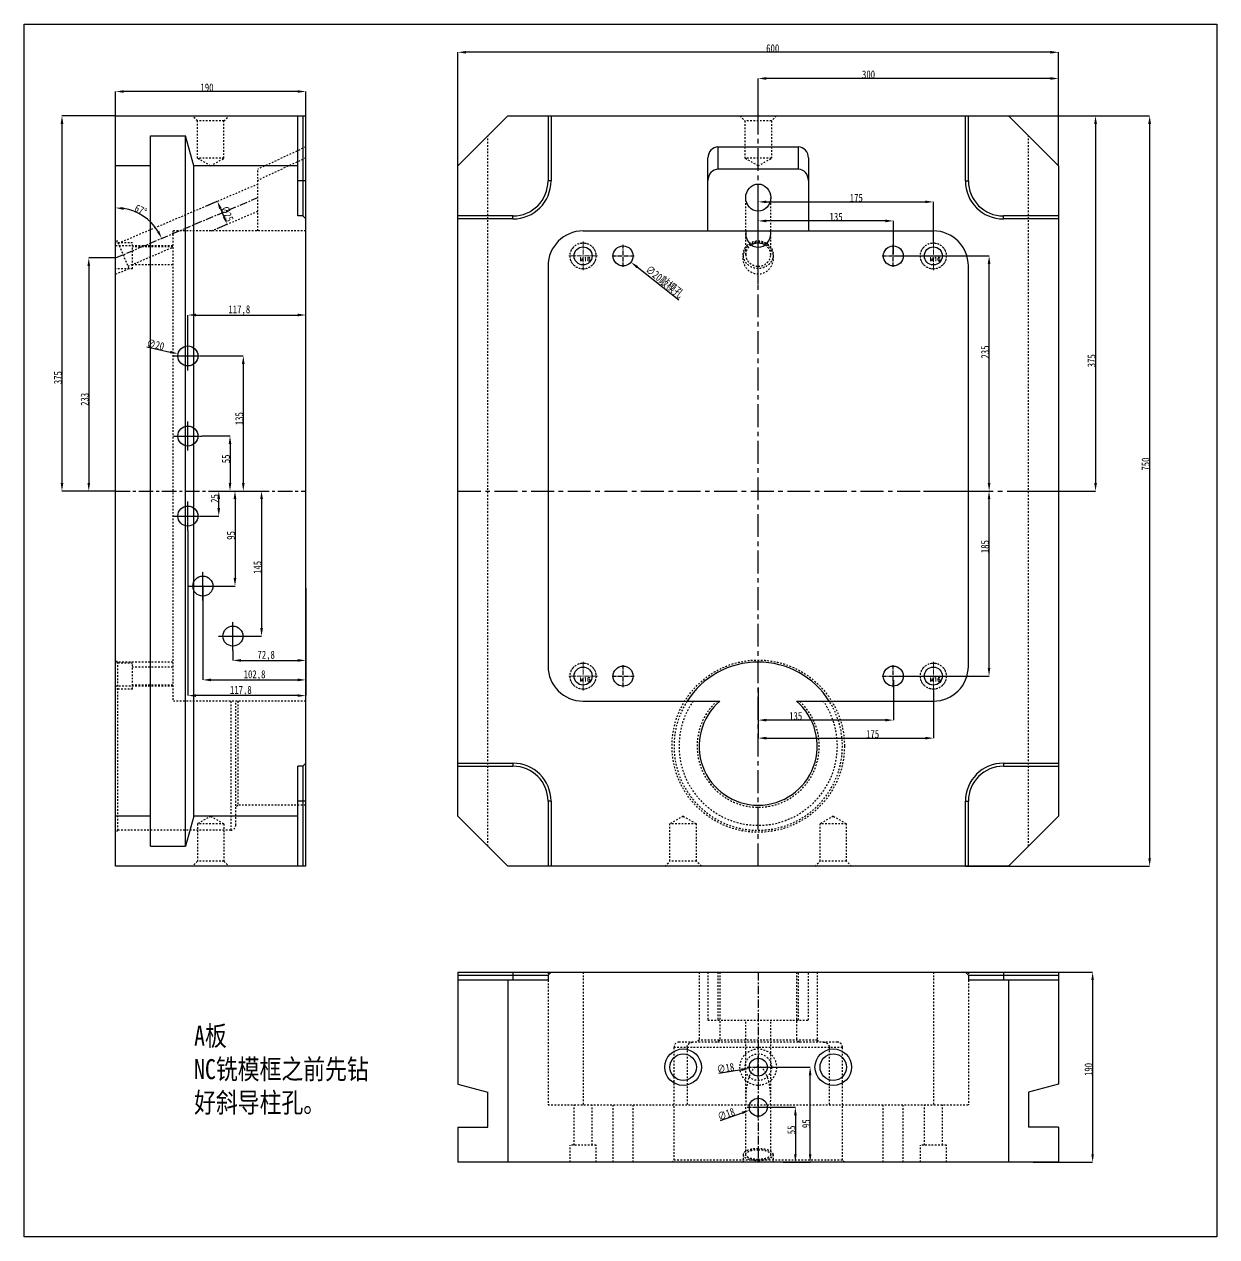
# Model space of a CAD drawing. Header units: millimetres. Extents: x 723 to 11228, y -2384 to 1578.
# Drawn here: x 8099 to 9290, y -1512 to -300 of the extents above; entities that cross this region are included whole.
import ezdxf

# ---------------------------------------------------------------- set-up
doc = ezdxf.new("R2010")
doc.units = ezdxf.units.MM
doc.header["$LTSCALE"] = 16.335
doc.header["$PDMODE"] = 3
doc.header["$PDSIZE"] = 0.3125
doc.linetypes.add('CENTER', pattern=[0.6, 0.375, -0.075, 0.075, -0.075])
doc.linetypes.add('HIDDEN', pattern=[0.2, 0.1, -0.1])
doc.layers.get('0').update_dxf_attribs({"linetype": 'CONTINUOUS'})
doc.layers.get('Defpoints').update_dxf_attribs({"linetype": 'CONTINUOUS'})
doc.layers.add('DEFAULT_2', color=8, linetype='HIDDEN')
doc.layers.add('screw', color=33, linetype='CONTINUOUS', lineweight=13)
doc.styles.get("Standard").update_dxf_attribs({"font": 'txt', "width": 0.8})
doc.styles.add('TXT', font='txt.shx', dxfattribs={"bigfont": 'gbcbig.shx'})
doc.dimstyles.new('ISO-25', dxfattribs={"dimtxt": 8, "dimasz": 8, "dimexe": 0, "dimexo": 0, "dimgap": 0, "dimtad": 1, "dimtxsty": 'Standard', "dimcen": 0, "dimclrd": 4, "dimclre": 4, "dimclrt": 6, "dimadec": 0, "dimazin": 0, "dimtfac": 1, "dimtofl": 0, "dimtmove": 0, "dimatfit": 3, "dimfxl": 0, "dimarcsym": 0})

# ---------------------------------------------------------------- blocks, each defined once
blk = doc.blocks.new('*D266')
at = {"color": 4, "lineweight": -2}
for p, q in [((8832.3, -1382.6), (8869.4, -1382.6)), ((8869.4, -1390.6), (8869.4, -1429.6)), ((8857.1, -1437.6), (8869.4, -1437.6))]:
    blk.add_line(p, q, dxfattribs=at)
at = {"color": 4}
for points in [[(8868.1, -1390.6), (8870.7, -1390.6), (8869.4, -1382.6)], [(8868.1, -1429.6), (8870.7, -1429.6), (8869.4, -1437.6)]]:
    blk.add_solid(points, dxfattribs=at)
at = {"layer": 'Defpoints', "color": 0}
for p in [(8832.3, -1382.6), (8857.1, -1437.6), (8869.4, -1437.6)]:
    blk.add_point(p, dxfattribs=at)
at = {"color": 6, "insert": (8865.4, -1405.3), "char_height": 8, "attachment_point": 5, "rotation": 90}
blk.add_mtext('55', dxfattribs=at)
blk = doc.blocks.new('*D267')
at = {"color": 4, "lineweight": -2}
for p, q in [((8832.3, -1342.6), (8884.2, -1342.6)), ((8884.2, -1429.6), (8884.2, -1350.6)), ((8857.1, -1437.6), (8884.2, -1437.6))]:
    blk.add_line(p, q, dxfattribs=at)
at = {"color": 4}
for points in [[(8882.8, -1350.6), (8885.5, -1350.6), (8884.2, -1342.6)], [(8882.8, -1429.6), (8885.5, -1429.6), (8884.2, -1437.6)]]:
    blk.add_solid(points, dxfattribs=at)
at = {"layer": 'Defpoints', "color": 0}
for p in [(8832.3, -1342.6), (8884.2, -1342.6), (8857.1, -1437.6)]:
    blk.add_point(p, dxfattribs=at)
at = {"color": 6, "insert": (8880.2, -1399.1), "char_height": 8, "attachment_point": 5, "rotation": 90}
blk.add_mtext('95', dxfattribs=at)
blk = doc.blocks.new('*D268')
at = {"color": 4, "lineweight": -2}
for p, q in [((9097.5, -1247.6), (9166.4, -1247.6)), ((9166.4, -1255.6), (9166.4, -1429.6)), ((9107.1, -1437.6), (9166.4, -1437.6))]:
    blk.add_line(p, q, dxfattribs=at)
at = {"color": 4}
for points in [[(9165.1, -1255.6), (9167.7, -1255.6), (9166.4, -1247.6)], [(9165.1, -1429.6), (9167.7, -1429.6), (9166.4, -1437.6)]]:
    blk.add_solid(points, dxfattribs=at)
at = {"layer": 'Defpoints', "color": 0}
for p in [(9097.5, -1247.6), (9107.1, -1437.6), (9166.4, -1437.6)]:
    blk.add_point(p, dxfattribs=at)
at = {"color": 6, "insert": (9162.4, -1344.9), "char_height": 8, "attachment_point": 5, "rotation": 90}
blk.add_mtext('190', dxfattribs=at)
blk = doc.blocks.new('*D269')
at = {"color": 4, "lineweight": -2}
for p, q in [((8832.3, -391.7), (8832.3, -354.4)), ((9124.3, -354.4), (8840.3, -354.4)), ((9132.3, -441.7), (9132.3, -354.4))]:
    blk.add_line(p, q, dxfattribs=at)
at = {"color": 4}
for points in [[(8840.3, -353), (8840.3, -355.7), (8832.3, -354.4)], [(9124.3, -353), (9124.3, -355.7), (9132.3, -354.4)]]:
    blk.add_solid(points, dxfattribs=at)
at = {"layer": 'Defpoints', "color": 0}
for p in [(8832.3, -354.4), (8832.3, -391.7), (9132.3, -441.7)]:
    blk.add_point(p, dxfattribs=at)
at = {"color": 6, "insert": (8942.5, -350.4), "char_height": 8, "attachment_point": 5}
blk.add_mtext('300', dxfattribs=at)
blk = doc.blocks.new('*D270')
at = {"color": 4, "lineweight": -2}
for p, q in [((8532.3, -441.7), (8532.3, -328.2)), ((9124.3, -328.2), (8540.3, -328.2)), ((9132.3, -441.7), (9132.3, -328.2))]:
    blk.add_line(p, q, dxfattribs=at)
at = {"color": 4}
for points in [[(8540.3, -326.8), (8540.3, -329.5), (8532.3, -328.2)], [(9124.3, -326.8), (9124.3, -329.5), (9132.3, -328.2)]]:
    blk.add_solid(points, dxfattribs=at)
at = {"layer": 'Defpoints', "color": 0}
for p in [(8532.3, -328.2), (8532.3, -441.7), (9132.3, -441.7)]:
    blk.add_point(p, dxfattribs=at)
at = {"color": 6, "insert": (8846.8, -324.2), "char_height": 8, "attachment_point": 5}
blk.add_mtext('600', dxfattribs=at)
blk = doc.blocks.new('*D271')
at = {"color": 4, "lineweight": -2}
for p, q in [((9064.4, -391.7), (9169.3, -391.7)), ((9169.3, -399.7), (9169.3, -758.7)), ((9102.3, -766.7), (9169.3, -766.7))]:
    blk.add_line(p, q, dxfattribs=at)
at = {"color": 4}
for points in [[(9168, -399.7), (9170.7, -399.7), (9169.3, -391.7)], [(9168, -758.7), (9170.7, -758.7), (9169.3, -766.7)]]:
    blk.add_solid(points, dxfattribs=at)
at = {"layer": 'Defpoints', "color": 0}
for p in [(9064.4, -391.7), (9102.3, -766.7), (9169.3, -766.7)]:
    blk.add_point(p, dxfattribs=at)
at = {"color": 6, "insert": (9165.3, -636.5), "char_height": 8, "attachment_point": 5, "rotation": 90}
blk.add_mtext('375', dxfattribs=at)
blk = doc.blocks.new('*D272')
at = {"color": 4, "lineweight": -2}
for p, q in [((9064.4, -391.7), (9223.4, -391.7)), ((9223.4, -399.7), (9223.4, -1133.7)), ((9039.3, -1141.7), (9223.4, -1141.7))]:
    blk.add_line(p, q, dxfattribs=at)
at = {"color": 4}
for points in [[(9222, -399.7), (9224.7, -399.7), (9223.4, -391.7)], [(9222, -1133.7), (9224.7, -1133.7), (9223.4, -1141.7)]]:
    blk.add_solid(points, dxfattribs=at)
at = {"layer": 'Defpoints', "color": 0}
for p in [(9064.4, -391.7), (9039.3, -1141.7), (9223.4, -1141.7)]:
    blk.add_point(p, dxfattribs=at)
at = {"color": 6, "insert": (9219.4, -739.8), "char_height": 8, "attachment_point": 5, "rotation": 90}
blk.add_mtext('750', dxfattribs=at)
blk = doc.blocks.new('*D273')
at = {"color": 4, "lineweight": -2}
for p, q in [((8190.2, -391.7), (8190.2, -367.4)), ((8372.2, -367.4), (8198.2, -367.4)), ((8380.2, -391.7), (8380.2, -367.4))]:
    blk.add_line(p, q, dxfattribs=at)
at = {"color": 4}
for points in [[(8198.2, -366.1), (8198.2, -368.7), (8190.2, -367.4)], [(8372.2, -366.1), (8372.2, -368.7), (8380.2, -367.4)]]:
    blk.add_solid(points, dxfattribs=at)
at = {"layer": 'Defpoints', "color": 0}
for p in [(8190.2, -367.4), (8190.2, -391.7), (8380.2, -391.7)]:
    blk.add_point(p, dxfattribs=at)
at = {"color": 6, "insert": (8281.5, -363.4), "char_height": 8, "attachment_point": 5}
blk.add_mtext('190', dxfattribs=at)
blk = doc.blocks.new('*D274')
at = {"color": 4, "lineweight": -2}
for p, q in [((8190.2, -533.7), (8163.4, -533.7)), ((8163.4, -541.7), (8163.4, -758.7)), ((8190.2, -766.7), (8163.4, -766.7))]:
    blk.add_line(p, q, dxfattribs=at)
at = {"color": 4}
for points in [[(8162.1, -541.7), (8164.7, -541.7), (8163.4, -533.7)], [(8162.1, -758.7), (8164.7, -758.7), (8163.4, -766.7)]]:
    blk.add_solid(points, dxfattribs=at)
at = {"layer": 'Defpoints', "color": 0}
for p in [(8190.2, -533.7), (8163.4, -766.7), (8190.2, -766.7)]:
    blk.add_point(p, dxfattribs=at)
at = {"color": 6, "insert": (8159.4, -675.1), "char_height": 8, "attachment_point": 5, "rotation": 90}
blk.add_mtext('233', dxfattribs=at)
blk = doc.blocks.new('*D275')
at = {"color": 4, "lineweight": -2}
for p, q in [((8190.2, -391.7), (8136.6, -391.7)), ((8136.6, -399.7), (8136.6, -758.7)), ((8190.2, -766.7), (8136.6, -766.7))]:
    blk.add_line(p, q, dxfattribs=at)
at = {"color": 4}
for points in [[(8135.3, -399.7), (8138, -399.7), (8136.6, -391.7)], [(8135.3, -758.7), (8138, -758.7), (8136.6, -766.7)]]:
    blk.add_solid(points, dxfattribs=at)
at = {"layer": 'Defpoints', "color": 0}
for p in [(8190.2, -391.7), (8136.6, -766.7), (8190.2, -766.7)]:
    blk.add_point(p, dxfattribs=at)
at = {"color": 6, "insert": (8132.6, -653.4), "char_height": 8, "attachment_point": 5, "rotation": 90}
blk.add_mtext('375', dxfattribs=at)
blk = doc.blocks.new('*D276')
at = {"color": 4, "lineweight": -2}
blk.add_arc((8190.2, -533.7), 50, 32.1706, 80.8294, dxfattribs=at)
at = {"color": 4}
for points in [[(8198.1, -485.7), (8198.3, -483), (8190.2, -483.7)], [(8233.7, -506.5), (8231.4, -507.7), (8236.3, -514.2)]]:
    blk.add_solid(points, dxfattribs=at)
at = {"layer": 'Defpoints', "color": 0}
for p in [(8190.2, -391.7), (8332.2, -473.5), (8225.4, -498.2), (8190.2, -533.7), (8190.2, -1141.7)]:
    blk.add_point(p, dxfattribs=at)
at = {"color": 6, "insert": (8215.3, -485.9), "char_height": 8, "attachment_point": 5, "rotation": 332.3715}
blk.add_mtext('67°', dxfattribs=at)
blk = doc.blocks.new('*D277')
at = {"color": 4, "lineweight": -2}
for p, q in [((8282, -481.2), (8291.8, -477)), ((8295, -484.4), (8298.5, -492.7)), ((8291.8, -504.2), (8301.6, -500))]:
    blk.add_line(p, q, dxfattribs=at)
at = {"color": 4}
for points in [[(8296.2, -483.9), (8293.7, -484.9), (8291.8, -477)], [(8299.7, -492.1), (8297.3, -493.2), (8301.6, -500)]]:
    blk.add_solid(points, dxfattribs=at)
at = {"layer": 'Defpoints', "color": 0}
for p in [(8282, -481.2), (8291.8, -504.2), (8301.6, -500)]:
    blk.add_point(p, dxfattribs=at)
at = {"color": 6, "insert": (8301.7, -490), "char_height": 8, "attachment_point": 5, "rotation": 293}
blk.add_mtext('%%c25', dxfattribs=at)
blk = doc.blocks.new('screw_m16_i')
at = {"layer": 'screw', "color": 1, "linetype": 'CENTER', "ltscale": 0.808571}
for p, q in [((0, -14.3), (0, 14.3)), ((-14.3, 0), (14.3, 0))]:
    blk.add_line(p, q, dxfattribs=at)
at = {"layer": 'screw', "color": 8, "linetype": 'HIDDEN', "ltscale": 0.808571}
blk.add_circle((0, 0), 13, dxfattribs=at)
at = {"layer": 'screw', "color": 33}
blk.add_circle((0, 0), 9, dxfattribs=at)
at = {"layer": 'screw', "color": 6, "style": 'TXT'}
blk.add_text('M16', height=3.9, dxfattribs=at).set_placement((-3.38, -5.2))
blk = doc.blocks.new('*D278')
at = {"color": 4, "lineweight": -2}
blk.add_line((8753, -575.8), (8711.4, -542.9), dxfattribs=at)
at = {"color": 4}
blk.add_solid([(8712.2, -541.9), (8710.6, -544), (8705.1, -537.9)], dxfattribs=at)
at = {"layer": 'Defpoints', "color": 0}
for p in [(8689.4, -525.5), (8705.1, -537.9)]:
    blk.add_point(p, dxfattribs=at)
at = {"color": 6, "insert": (8738.6, -557.7), "char_height": 8, "attachment_point": 5, "rotation": 321.6806}
blk.add_mtext('∅20{\\fSimSun|b0|i0|c134|p2;敲模孔}', dxfattribs=at)
blk = doc.blocks.new('*D280')
at = {"color": 4, "lineweight": -2}
for p, q in [((8997.5, -766.7), (9062.9, -766.7)), ((9062.9, -943.7), (9062.9, -774.7)), ((8967.3, -951.7), (9062.9, -951.7))]:
    blk.add_line(p, q, dxfattribs=at)
at = {"color": 4}
for points in [[(9061.6, -774.7), (9064.2, -774.7), (9062.9, -766.7)], [(9061.6, -943.7), (9064.2, -943.7), (9062.9, -951.7)]]:
    blk.add_solid(points, dxfattribs=at)
at = {"layer": 'Defpoints', "color": 0}
for p in [(8997.5, -766.7), (9062.9, -766.7), (8967.3, -951.7)]:
    blk.add_point(p, dxfattribs=at)
at = {"color": 6, "insert": (9058.9, -822.3), "char_height": 8, "attachment_point": 5, "rotation": 90}
blk.add_mtext('185', dxfattribs=at)
blk = doc.blocks.new('*D281')
at = {"color": 4, "lineweight": -2}
for p, q in [((8967.3, -531.7), (9063, -531.7)), ((9063, -758.7), (9063, -539.7)), ((8997.5, -766.7), (9063, -766.7))]:
    blk.add_line(p, q, dxfattribs=at)
at = {"color": 4}
for points in [[(9061.6, -539.7), (9064.3, -539.7), (9063, -531.7)], [(9061.6, -758.7), (9064.3, -758.7), (9063, -766.7)]]:
    blk.add_solid(points, dxfattribs=at)
at = {"layer": 'Defpoints', "color": 0}
for p in [(8967.3, -531.7), (9063, -531.7), (8997.5, -766.7)]:
    blk.add_point(p, dxfattribs=at)
at = {"color": 6, "insert": (9059, -627.8), "char_height": 8, "attachment_point": 5, "rotation": 90}
blk.add_mtext('235', dxfattribs=at)
blk = doc.blocks.new('*D282')
at = {"color": 4, "lineweight": -2}
for p, q in [((8832.3, -560.4), (8832.3, -496.7)), ((8959.3, -496.7), (8840.3, -496.7)), ((8967.3, -529.6), (8967.3, -496.7))]:
    blk.add_line(p, q, dxfattribs=at)
at = {"color": 4}
for points in [[(8840.3, -495.4), (8840.3, -498.1), (8832.3, -496.7)], [(8959.3, -495.4), (8959.3, -498.1), (8967.3, -496.7)]]:
    blk.add_solid(points, dxfattribs=at)
at = {"layer": 'Defpoints', "color": 0}
for p in [(8832.3, -496.7), (8967.3, -529.6), (8832.3, -560.4)]:
    blk.add_point(p, dxfattribs=at)
at = {"color": 6, "insert": (8910.1, -492.7), "char_height": 8, "attachment_point": 5}
blk.add_mtext('135', dxfattribs=at)
blk = doc.blocks.new('*D283')
at = {"color": 4, "lineweight": -2}
for p, q in [((8832.3, -511.5), (8832.3, -477.7)), ((8840.3, -477.7), (8999.3, -477.7)), ((9007.3, -517.4), (9007.3, -477.7))]:
    blk.add_line(p, q, dxfattribs=at)
at = {"color": 4}
for points in [[(8840.3, -476.4), (8840.3, -479), (8832.3, -477.7)], [(8999.3, -476.4), (8999.3, -479), (9007.3, -477.7)]]:
    blk.add_solid(points, dxfattribs=at)
at = {"layer": 'Defpoints', "color": 0}
for p in [(9007.3, -477.7), (8832.3, -511.5), (9007.3, -517.4)]:
    blk.add_point(p, dxfattribs=at)
at = {"color": 6, "insert": (8930.3, -473.7), "char_height": 8, "attachment_point": 5}
blk.add_mtext('175', dxfattribs=at)
blk = doc.blocks.new('*D284')
at = {"color": 4, "lineweight": -2}
for p, q in [((8967.3, -955.9), (8967.3, -995.7)), ((8832.3, -963), (8832.3, -995.7)), ((8959.3, -995.7), (8840.3, -995.7))]:
    blk.add_line(p, q, dxfattribs=at)
at = {"color": 4}
for points in [[(8840.3, -994.4), (8840.3, -997), (8832.3, -995.7)], [(8959.3, -994.4), (8959.3, -997), (8967.3, -995.7)]]:
    blk.add_solid(points, dxfattribs=at)
at = {"layer": 'Defpoints', "color": 0}
for p in [(8967.3, -955.9), (8832.3, -963), (8832.3, -995.7)]:
    blk.add_point(p, dxfattribs=at)
at = {"color": 6, "insert": (8869.7, -991.7), "char_height": 8, "attachment_point": 5}
blk.add_mtext('135', dxfattribs=at)
blk = doc.blocks.new('*D285')
at = {"color": 4, "lineweight": -2}
for p, q in [((8832.3, -963), (8832.3, -1013.7)), ((9007.3, -966), (9007.3, -1013.7)), ((8840.3, -1013.7), (8999.3, -1013.7))]:
    blk.add_line(p, q, dxfattribs=at)
at = {"color": 4}
for points in [[(8840.3, -1012.4), (8840.3, -1015.1), (8832.3, -1013.7)], [(8999.3, -1012.4), (8999.3, -1015.1), (9007.3, -1013.7)]]:
    blk.add_solid(points, dxfattribs=at)
at = {"layer": 'Defpoints', "color": 0}
for p in [(8832.3, -963), (9007.3, -966), (9007.3, -1013.7)]:
    blk.add_point(p, dxfattribs=at)
at = {"color": 6, "insert": (8946.6, -1009.7), "char_height": 8, "attachment_point": 5}
blk.add_mtext('175', dxfattribs=at)
blk = doc.blocks.new('*D293')
at = {"color": 4, "lineweight": -2}
blk.add_line((8792.8, -1348.6), (8815.5, -1345.1), dxfattribs=at)
at = {"color": 4}
blk.add_solid([(8815.3, -1343.8), (8815.6, -1346.5), (8823.4, -1343.9)], dxfattribs=at)
at = {"layer": 'Defpoints', "color": 0}
for p in [(8823.4, -1343.9), (8841.2, -1341.3)]:
    blk.add_point(p, dxfattribs=at)
at = {"color": 6, "insert": (8799.6, -1343.5), "char_height": 8, "attachment_point": 5, "rotation": 8.6027}
blk.add_mtext('∅18', dxfattribs=at)
blk = doc.blocks.new('*D294')
at = {"color": 4, "lineweight": -2}
blk.add_line((8794.6, -1395.9), (8816.2, -1388.3), dxfattribs=at)
at = {"color": 4}
blk.add_solid([(8815.8, -1387), (8816.7, -1389.5), (8823.8, -1385.6)], dxfattribs=at)
at = {"layer": 'Defpoints', "color": 0}
for p in [(8840.7, -1379.6), (8823.8, -1385.6)]:
    blk.add_point(p, dxfattribs=at)
at = {"color": 6, "insert": (8800.3, -1389.6), "char_height": 8, "attachment_point": 5, "rotation": 19.4247}
blk.add_mtext('∅18', dxfattribs=at)
blk = doc.blocks.new('*D295')
at = {"color": 4, "lineweight": -2}
for p, q in [((8262.4, -617.3), (8262.4, -590.8)), ((8270.4, -590.8), (8372.2, -590.8)), ((8380.2, -617.3), (8380.2, -590.8))]:
    blk.add_line(p, q, dxfattribs=at)
at = {"color": 4}
for points in [[(8270.4, -589.4), (8270.4, -592.1), (8262.4, -590.8)], [(8372.2, -589.4), (8372.2, -592.1), (8380.2, -590.8)]]:
    blk.add_solid(points, dxfattribs=at)
at = {"layer": 'Defpoints', "color": 0}
for p in [(8380.2, -590.8), (8262.4, -617.3), (8380.2, -617.3)]:
    blk.add_point(p, dxfattribs=at)
at = {"color": 6, "insert": (8313.8, -586.1), "char_height": 8, "attachment_point": 5}
blk.add_mtext('117,8', dxfattribs=at)
blk = doc.blocks.new('*D296')
at = {"color": 4, "lineweight": -2}
for p, q in [((8276.8, -631.7), (8317.8, -631.7)), ((8317.8, -639.7), (8317.8, -758.7)), ((8292, -766.7), (8317.8, -766.7))]:
    blk.add_line(p, q, dxfattribs=at)
at = {"color": 4}
for points in [[(8316.4, -639.7), (8319.1, -639.7), (8317.8, -631.7)], [(8316.4, -758.7), (8319.1, -758.7), (8317.8, -766.7)]]:
    blk.add_solid(points, dxfattribs=at)
at = {"layer": 'Defpoints', "color": 0}
for p in [(8276.8, -631.7), (8292, -766.7), (8317.8, -766.7)]:
    blk.add_point(p, dxfattribs=at)
at = {"color": 6, "insert": (8313.8, -694.4), "char_height": 8, "attachment_point": 5, "rotation": 90}
blk.add_mtext('135', dxfattribs=at)
blk = doc.blocks.new('*D297')
at = {"color": 4, "lineweight": -2}
for p, q in [((8276.8, -711.7), (8304.5, -711.7)), ((8304.5, -719.7), (8304.5, -758.7)), ((8292, -766.7), (8304.5, -766.7))]:
    blk.add_line(p, q, dxfattribs=at)
at = {"color": 4}
for points in [[(8303.2, -719.7), (8305.8, -719.7), (8304.5, -711.7)], [(8303.2, -758.7), (8305.8, -758.7), (8304.5, -766.7)]]:
    blk.add_solid(points, dxfattribs=at)
at = {"layer": 'Defpoints', "color": 0}
for p in [(8276.8, -711.7), (8292, -766.7), (8304.5, -766.7)]:
    blk.add_point(p, dxfattribs=at)
at = {"color": 6, "insert": (8300.5, -734.6), "char_height": 8, "attachment_point": 5, "rotation": 90}
blk.add_mtext('55', dxfattribs=at)
blk = doc.blocks.new('*D298')
at = {"color": 4, "lineweight": -2}
for p, q in [((8285.2, -766.7), (8293.3, -766.7)), ((8293.3, -783.7), (8293.3, -774.7)), ((8276.8, -791.7), (8293.3, -791.7))]:
    blk.add_line(p, q, dxfattribs=at)
at = {"color": 4}
for points in [[(8291.9, -774.7), (8294.6, -774.7), (8293.3, -766.7)], [(8291.9, -783.7), (8294.6, -783.7), (8293.3, -791.7)]]:
    blk.add_solid(points, dxfattribs=at)
at = {"layer": 'Defpoints', "color": 0}
for p in [(8285.2, -766.7), (8293.3, -766.7), (8276.8, -791.7)]:
    blk.add_point(p, dxfattribs=at)
at = {"color": 6, "insert": (8289.3, -774.2), "char_height": 8, "attachment_point": 5, "rotation": 90}
blk.add_mtext('25', dxfattribs=at)
blk = doc.blocks.new('*D299')
at = {"color": 4, "lineweight": -2}
for p, q in [((8289.2, -766.7), (8309.5, -766.7)), ((8309.5, -774.7), (8309.5, -853.7)), ((8291.8, -861.7), (8309.5, -861.7))]:
    blk.add_line(p, q, dxfattribs=at)
at = {"color": 4}
for points in [[(8308.1, -774.7), (8310.8, -774.7), (8309.5, -766.7)], [(8308.1, -853.7), (8310.8, -853.7), (8309.5, -861.7)]]:
    blk.add_solid(points, dxfattribs=at)
at = {"layer": 'Defpoints', "color": 0}
for p in [(8289.2, -766.7), (8291.8, -861.7), (8309.5, -861.7)]:
    blk.add_point(p, dxfattribs=at)
at = {"color": 6, "insert": (8305.5, -811.1), "char_height": 8, "attachment_point": 5, "rotation": 90}
blk.add_mtext('95', dxfattribs=at)
blk = doc.blocks.new('*D300')
at = {"color": 4, "lineweight": -2}
for p, q in [((8298.3, -766.7), (8336, -766.7)), ((8336, -774.7), (8336, -903.7)), ((8321.8, -911.7), (8336, -911.7))]:
    blk.add_line(p, q, dxfattribs=at)
at = {"color": 4}
for points in [[(8334.7, -774.7), (8337.4, -774.7), (8336, -766.7)], [(8334.7, -903.7), (8337.4, -903.7), (8336, -911.7)]]:
    blk.add_solid(points, dxfattribs=at)
at = {"layer": 'Defpoints', "color": 0}
for p in [(8298.3, -766.7), (8321.8, -911.7), (8336, -911.7)]:
    blk.add_point(p, dxfattribs=at)
at = {"color": 6, "insert": (8332, -843.1), "char_height": 8, "attachment_point": 5, "rotation": 90}
blk.add_mtext('145', dxfattribs=at)
blk = doc.blocks.new('*D301')
at = {"color": 4, "lineweight": -2}
for p, q in [((8277.4, -861.7), (8277.4, -955.5)), ((8380.2, -884.6), (8380.2, -955.5)), ((8285.4, -955.5), (8372.2, -955.5))]:
    blk.add_line(p, q, dxfattribs=at)
at = {"color": 4}
for points in [[(8285.4, -954.2), (8285.4, -956.9), (8277.4, -955.5)], [(8372.2, -954.2), (8372.2, -956.9), (8380.2, -955.5)]]:
    blk.add_solid(points, dxfattribs=at)
at = {"layer": 'Defpoints', "color": 0}
for p in [(8277.4, -861.7), (8380.2, -884.6), (8380.2, -955.5)]:
    blk.add_point(p, dxfattribs=at)
at = {"color": 6, "insert": (8329, -950.9), "char_height": 8, "attachment_point": 5}
blk.add_mtext('102,8', dxfattribs=at)
blk = doc.blocks.new('*D302')
at = {"color": 4, "lineweight": -2}
for p, q in [((8307.4, -926.1), (8307.4, -936)), ((8380.2, -926.1), (8380.2, -936)), ((8315.4, -936), (8372.2, -936))]:
    blk.add_line(p, q, dxfattribs=at)
at = {"color": 4}
for points in [[(8315.4, -934.7), (8315.4, -937.4), (8307.4, -936)], [(8372.2, -934.7), (8372.2, -937.4), (8380.2, -936)]]:
    blk.add_solid(points, dxfattribs=at)
at = {"layer": 'Defpoints', "color": 0}
for p in [(8307.4, -926.1), (8380.2, -926.1), (8380.2, -936)]:
    blk.add_point(p, dxfattribs=at)
at = {"color": 6, "insert": (8340.6, -931.4), "char_height": 8, "attachment_point": 5}
blk.add_mtext('72,8', dxfattribs=at)
blk = doc.blocks.new('*D303')
at = {"color": 4, "lineweight": -2}
for p, q in [((8262.4, -806.1), (8262.4, -971.2)), ((8380.2, -863.9), (8380.2, -971.2)), ((8372.2, -971.2), (8270.4, -971.2))]:
    blk.add_line(p, q, dxfattribs=at)
at = {"color": 4}
for points in [[(8270.4, -969.9), (8270.4, -972.5), (8262.4, -971.2)], [(8372.2, -969.9), (8372.2, -972.5), (8380.2, -971.2)]]:
    blk.add_solid(points, dxfattribs=at)
at = {"layer": 'Defpoints', "color": 0}
for p in [(8262.4, -806.1), (8380.2, -863.9), (8262.4, -971.2)]:
    blk.add_point(p, dxfattribs=at)
at = {"color": 6, "insert": (8315.3, -966.5), "char_height": 8, "attachment_point": 5}
blk.add_mtext('117,8', dxfattribs=at)
blk = doc.blocks.new('*D304')
at = {"color": 4, "lineweight": -2}
blk.add_line((8221.4, -622.6), (8244.8, -627.8), dxfattribs=at)
at = {"color": 4}
blk.add_solid([(8245.1, -626.5), (8244.5, -629.1), (8252.6, -629.6)], dxfattribs=at)
at = {"layer": 'Defpoints', "color": 0}
for p in [(8252.6, -629.6), (8272.2, -633.9)]:
    blk.add_point(p, dxfattribs=at)
at = {"color": 6, "insert": (8230.1, -620.5), "char_height": 8, "attachment_point": 5, "rotation": 347.4738}
blk.add_mtext('∅20', dxfattribs=at)

msp = doc.modelspace()

# ---------------------------------------------------------------- linework, layer by layer
at = {"color": 7, "linetype": 'Continuous'}
for p, q in [((8190.198, -1141.744), (8190.198, -391.744)), ((8190.198, -391.744), (8380.198, -391.744)), ((8372.198, -491.744), (8372.198, -391.744)), ((8377.198, -391.744), (8377.198, -491.744)), ((8380.198, -1141.744), (8380.198, -391.744)), ((8532.259, -441.744), (8582.259, -391.744)), ((8582.259, -391.744), (9082.259, -391.744)), ((8622.259, -391.744), (8622.259, -456.744)), ((8625.259, -391.744), (8625.259, -456.744)), ((9039.259, -456.744), (9039.259, -391.744)), ((9042.259, -456.744), (9042.259, -391.744)), ((9082.259, -391.744), (9132.259, -441.744)), ((8225.198, -1121.744), (8225.198, -411.744)), ((8225.198, -411.744), (8260.198, -411.744)), ((8260.198, -1121.744), (8260.198, -411.744)), ((8268.236, -441.744), (8260.198, -411.744)), ((8792.059, -422.77), (8792.059, -445.153)), ((8792.059, -422.77), (8872.459, -422.77)), ((8872.459, -445.153), (8872.459, -422.77)), ((8782.059, -506.744), (8782.059, -433.804)), ((8882.459, -433.804), (8882.459, -506.744)), ((8225.198, -441.744), (8190.198, -441.744)), ((8268.236, -1091.744), (8268.236, -441.744)), ((8372.198, -441.744), (8268.236, -441.744)), ((8532.259, -1091.744), (8532.259, -441.744)), ((8872.459, -445.153), (8792.059, -445.153)), ((9132.259, -441.744), (9132.259, -1091.744)), ((8380.198, -456.744), (8372.198, -456.744)), ((8625.259, -456.744), (8622.259, -456.744)), ((9039.259, -456.744), (9042.259, -456.744)), ((8377.198, -491.744), (8372.198, -491.744)), ((8380.198, -494.744), (8377.198, -491.744)), ((8587.259, -491.744), (8532.259, -491.744)), ((8587.259, -494.744), (8532.259, -494.744)), ((8587.259, -494.744), (8587.259, -491.744)), ((9077.259, -494.744), (9077.259, -491.744)), ((9132.259, -491.744), (9077.259, -491.744)), ((9132.259, -494.744), (9077.259, -494.744)), ((8657.259, -506.744), (9007.259, -506.744)), ((8820.012, -506.744), (8819.761, -509.464)), ((8844.756, -509.464), (8844.505, -506.744)), ((8622.259, -541.744), (8622.259, -941.744)), ((9042.259, -941.744), (9042.259, -541.744)), ((8657.259, -976.744), (8794.055, -976.744)), ((8870.463, -976.744), (9007.259, -976.744)), ((8377.198, -1041.744), (8372.198, -1041.744)), ((8372.198, -1141.744), (8372.198, -1041.744)), ((8377.198, -1041.744), (8380.198, -1038.744)), ((8377.198, -1041.744), (8377.198, -1141.744)), ((8532.259, -1038.744), (8587.259, -1038.744)), ((8532.259, -1041.744), (8587.259, -1041.744)), ((8587.259, -1038.744), (8587.259, -1041.744)), ((9077.259, -1038.744), (9132.259, -1038.744)), ((9077.259, -1038.744), (9077.259, -1041.744)), ((9077.259, -1041.744), (9132.259, -1041.744)), ((8380.198, -1076.744), (8372.198, -1076.744)), ((8625.259, -1076.744), (8622.259, -1076.744)), ((8622.259, -1076.744), (8622.259, -1141.744)), ((8625.259, -1076.744), (8625.259, -1141.744)), ((9039.259, -1076.744), (9042.259, -1076.744)), ((9039.259, -1141.744), (9039.259, -1076.744)), ((9042.259, -1141.744), (9042.259, -1076.744)), ((8225.198, -1091.744), (8190.198, -1091.744)), ((8268.236, -1091.744), (8260.198, -1121.744)), ((8372.198, -1091.744), (8268.236, -1091.744)), ((8582.259, -1141.744), (8532.259, -1091.744)), ((9132.259, -1091.744), (9082.259, -1141.744)), ((8225.198, -1121.744), (8260.198, -1121.744)), ((8380.198, -1141.744), (8190.198, -1141.744)), ((9082.259, -1141.744), (8582.259, -1141.744)), ((8532.259, -1247.599), (8532.259, -1359.561)), ((8532.259, -1247.599), (9132.259, -1247.599)), ((8587.259, -1247.599), (8587.259, -1255.599)), ((8625.259, -1247.599), (8622.259, -1250.599)), ((9042.259, -1250.599), (9039.259, -1247.599)), ((9077.259, -1247.599), (9077.259, -1255.599)), ((9132.259, -1247.599), (9132.259, -1359.561)), ((8532.259, -1250.599), (8622.259, -1250.599)), ((8622.259, -1255.599), (8532.259, -1255.599)), ((8582.259, -1255.599), (8582.259, -1437.599)), ((8622.259, -1250.599), (8622.259, -1255.599)), ((9042.259, -1250.599), (9132.259, -1250.599)), ((9042.259, -1250.599), (9042.259, -1255.599)), ((9132.259, -1255.599), (9042.259, -1255.599)), ((9082.259, -1255.599), (9082.259, -1437.599)), ((8532.259, -1359.561), (8562.259, -1367.599)), ((8562.259, -1402.599), (8562.259, -1367.599)), ((9132.259, -1359.561), (9102.259, -1367.599)), ((9102.259, -1367.599), (9102.259, -1402.599)), ((8532.259, -1402.599), (8532.259, -1437.599)), ((8532.259, -1402.599), (8562.259, -1402.599)), ((9132.259, -1402.599), (9102.259, -1402.599)), ((9132.259, -1402.599), (9132.259, -1437.599)), ((9132.259, -1437.599), (8532.259, -1437.599))]:
    msp.add_line(p, q, dxfattribs=at)
at = {"color": 1, "linetype": 'CENTER', "ltscale": 3.731864}
for p, q in [((8832.259, -1141.744), (8832.259, -391.744)), ((8532.259, -766.744), (9132.259, -766.744))]:
    msp.add_line(p, q, dxfattribs=at)
at = {"color": 1, "linetype": 'CENTER', "ltscale": 0.621977}
for p, q in [((8697.259, -542.744), (8697.259, -520.744)), ((8967.259, -542.744), (8967.259, -520.744)), ((8686.259, -531.744), (8708.259, -531.744)), ((8956.259, -531.744), (8978.259, -531.744)), ((8697.259, -962.744), (8697.259, -940.744)), ((8967.259, -962.744), (8967.259, -940.744)), ((8686.259, -951.744), (8708.259, -951.744)), ((8956.259, -951.744), (8978.259, -951.744)), ((8832.259, -1353.599), (8832.259, -1331.599)), ((8821.259, -1342.599), (8843.259, -1342.599)), ((8832.259, -1393.599), (8832.259, -1371.599)), ((8821.259, -1382.599), (8843.259, -1382.599))]:
    msp.add_line(p, q, dxfattribs=at)
at = {"color": 1, "linetype": 'CENTER', "ltscale": 0.248791}
for p, q in [((8262.398, -646.144), (8262.398, -617.344)), ((8247.998, -631.744), (8276.798, -631.744)), ((8262.398, -726.144), (8262.398, -697.344)), ((8247.998, -711.744), (8276.798, -711.744)), ((8262.398, -806.144), (8262.398, -777.344)), ((8247.998, -791.744), (8276.798, -791.744)), ((8277.398, -876.144), (8277.398, -847.344)), ((8277.398, -876.144), (8277.398, -847.344)), ((8262.998, -861.744), (8291.798, -861.744)), ((8307.398, -926.144), (8307.398, -897.344)), ((8292.998, -911.744), (8321.798, -911.744))]:
    msp.add_line(p, q, dxfattribs=at)
at = {"color": 1, "linetype": 'CENTER', "ltscale": 2.363514}
msp.add_line((8190.198, -766.744), (8380.198, -766.744), dxfattribs=at)
at = {"color": 1, "linetype": 'CENTER', "ltscale": 1.392751}
msp.add_line((8832.259, -1247.599), (8832.259, -1437.599), dxfattribs=at)
msp.add_lwpolyline([(8098.929, -300.156), (9290.419, -300.156), (9290.419, -1512.108), (8098.929, -1512.108)], close=True)
at = {"color": 7, "linetype": 'Continuous'}
for centre, radius in [((8657.259, -531.744), 9), ((8697.259, -531.744), 10), ((8967.259, -531.744), 10), ((9007.259, -531.744), 9), ((8657.259, -951.744), 9), ((8697.259, -951.744), 10), ((8967.259, -951.744), 10), ((9007.259, -951.744), 9), ((8757.259, -1342.599), 18.25), ((8757.259, -1342.599), 13.25), ((8907.259, -1342.599), 18.25), ((8907.259, -1342.599), 13.25)]:
    msp.add_circle(centre, radius, dxfattribs=at)
for centre, radius in [((8262.398, -631.744), 10), ((8262.398, -711.744), 10), ((8262.398, -791.744), 10), ((8277.398, -861.744), 10), ((8307.398, -911.744), 10), ((8832.259, -1342.599), 9), ((8832.259, -1382.599), 9)]:
    msp.add_circle(centre, radius)
for centre, radius, start, end in [((8587.259, -456.744), 38, 270, 0), ((8587.259, -456.744), 35, 270, 0), ((9077.259, -456.744), 38, 180, 270), ((9077.259, -456.744), 35, 180, 270), ((8657.259, -541.744), 35, 90, 180), ((9007.259, -541.744), 35, 0, 90), ((8657.259, -941.744), 35, 180, 270), ((8832.259, -1021.744), 84.1, 32.349153, 147.650847), ((9007.259, -941.744), 35, 270, 0), ((8832.259, -1021.744), 59.03, 130.330471, 49.669529), ((8587.259, -1076.744), 38, 0, 90), ((8587.259, -1076.744), 35, 0, 90), ((9077.259, -1076.744), 38, 90, 180), ((9077.259, -1076.744), 35, 90, 180)]:
    msp.add_arc(centre, radius, start, end, dxfattribs=at)
for centre, major_axis, ratio, start_param, end_param in [((8792.059, -433.804), (0, 11.034), 0.90630779, 0, 1.57079633), ((8872.459, -433.804), (0, 11.034), 0.90630779, -1.57079633, 0), ((8792.059, -456.187), (0, 11.034), 0.90630779, 0, 1.57079633), ((8872.459, -456.187), (0, -11.034), 0.90630779, 1.57079633, 3.14159265), ((8832.259, -509.464), (0, -13.58), 0.92050485, 4.71238937, 7.85398125)]:
    msp.add_ellipse(centre, major_axis=major_axis, ratio=ratio, start_param=start_param, end_param=end_param, dxfattribs=at)
msp.add_ellipse((8832.259, -473.469), major_axis=(0, -13.58), ratio=0.92050485, dxfattribs=at)
for points, knots in [([(8832.259, -518.993), (8831.07, -518.993), (8828.697, -519.304), (8826.488, -520.233), (8825.479, -520.833)], [0, 0, 0, 0, 0.50300859, 1, 1, 1, 1]), ([(8839.039, -520.832), (8838.029, -520.233), (8835.821, -519.304), (8833.447, -518.993), (8832.259, -518.993)], [0, 0, 0, 0, 0.49699148, 1, 1, 1, 1])]:
    msp.add_open_spline(points, degree=3, knots=knots, dxfattribs=at)
at = {"layer": 'DEFAULT_2', "color": 8, "linetype": 'HIDDEN'}
for p, q in [((8271.948, -396.744), (8266.948, -391.744)), ((8271.948, -434.095), (8271.948, -396.744)), ((8298.448, -396.744), (8271.948, -396.744)), ((8298.448, -396.744), (8303.448, -391.744)), ((8298.448, -434.095), (8298.448, -396.744)), ((8814.009, -391.744), (8819.009, -396.744)), ((8819.009, -396.744), (8819.009, -434.095)), ((8845.509, -396.744), (8819.009, -396.744)), ((8850.509, -391.744), (8845.509, -396.744)), ((8845.509, -396.744), (8845.509, -434.095)), ((8562.259, -1121.744), (8562.259, -411.744)), ((9102.259, -1121.744), (9102.259, -411.744)), ((8380.198, -422.77), (8332.198, -445.153)), ((8285.198, -441.744), (8271.948, -434.095)), ((8298.448, -434.095), (8271.948, -434.095)), ((8285.198, -441.744), (8298.448, -434.095)), ((8380.198, -433.804), (8332.198, -456.187)), ((8832.259, -441.744), (8819.009, -434.095)), ((8845.509, -434.095), (8819.009, -434.095)), ((8832.259, -441.744), (8845.509, -434.095)), ((8332.198, -506.744), (8332.198, -445.153)), ((8192.96, -518.993), (8332.198, -459.89)), ((8819.759, -506.744), (8819.759, -473.469)), ((8844.759, -506.744), (8844.759, -473.469)), ((8285.797, -506.744), (8332.198, -487.049)), ((8247.398, -506.744), (8247.398, -976.744)), ((8380.198, -506.744), (8247.398, -506.744)), ((8191.983, -516.691), (8190.198, -517.449)), ((8207.198, -518.744), (8190.198, -518.744)), ((8203.705, -544.307), (8191.983, -516.691)), ((8207.198, -544.744), (8207.198, -518.744)), ((8819.759, -530.499), (8819.759, -509.464)), ((8844.759, -530.499), (8844.759, -509.464)), ((8247.398, -521.744), (8190.198, -521.744)), ((8202.728, -542.005), (8247.398, -523.044)), ((8247.398, -522.744), (8207.198, -522.744)), ((8817.259, -530.499), (8817.259, -533.744)), ((8847.259, -530.499), (8847.259, -533.744)), ((8190.198, -550.04), (8203.705, -544.307)), ((8207.198, -544.744), (8190.198, -544.744)), ((8247.398, -540.744), (8207.198, -540.744)), ((8192.198, -937.644), (8190.198, -935.644)), ((8207.198, -938.744), (8190.198, -938.744)), ((8192.198, -937.644), (8192.198, -1105.844)), ((8247.398, -937.644), (8192.198, -937.644)), ((8207.198, -964.744), (8207.198, -938.744)), ((8247.398, -942.744), (8207.198, -942.744)), ((8247.398, -961.744), (8190.198, -961.744)), ((8207.198, -964.744), (8190.198, -964.744)), ((8247.398, -960.744), (8207.198, -960.744)), ((8380.198, -976.744), (8247.398, -976.744)), ((8305.198, -976.744), (8305.198, -1105.844)), ((8310.198, -1100.844), (8310.198, -976.744)), ((8312.198, -976.744), (8312.198, -1080.774)), ((8312.198, -1080.774), (8310.198, -1082.774)), ((8380.198, -1080.774), (8312.198, -1080.774)), ((8285.198, -1091.744), (8271.948, -1099.394)), ((8298.448, -1099.394), (8271.948, -1099.394)), ((8271.948, -1099.394), (8271.948, -1136.744)), ((8285.198, -1091.744), (8298.448, -1099.394)), ((8298.448, -1099.394), (8298.448, -1136.744)), ((8757.259, -1091.744), (8744.009, -1099.394)), ((8770.509, -1099.394), (8744.009, -1099.394)), ((8744.009, -1136.744), (8744.009, -1099.394)), ((8757.259, -1091.744), (8770.509, -1099.394)), ((8770.509, -1136.744), (8770.509, -1099.394)), ((8907.259, -1091.744), (8894.009, -1099.394)), ((8920.509, -1099.394), (8894.009, -1099.394)), ((8894.009, -1136.744), (8894.009, -1099.394)), ((8907.259, -1091.744), (8920.509, -1099.394)), ((8920.509, -1136.744), (8920.509, -1099.394)), ((8192.198, -1105.844), (8190.198, -1107.844)), ((8305.198, -1105.844), (8192.198, -1105.844)), ((8271.948, -1136.744), (8266.948, -1141.744)), ((8298.448, -1136.744), (8271.948, -1136.744)), ((8298.448, -1136.744), (8303.448, -1141.744)), ((8739.009, -1141.744), (8744.009, -1136.744)), ((8770.509, -1136.744), (8744.009, -1136.744)), ((8775.509, -1141.744), (8770.509, -1136.744)), ((8889.009, -1141.744), (8894.009, -1136.744)), ((8920.509, -1136.744), (8894.009, -1136.744)), ((8925.509, -1141.744), (8920.509, -1136.744)), ((8622.259, -1247.599), (8622.259, -1250.599)), ((8657.259, -1247.599), (8657.259, -1380.399)), ((8773.229, -1247.599), (8773.229, -1315.599)), ((8782.059, -1247.599), (8782.059, -1295.599)), ((8792.059, -1247.599), (8792.059, -1295.599)), ((8794.055, -1247.599), (8794.055, -1315.599)), ((8870.463, -1247.599), (8870.463, -1315.599)), ((8872.459, -1295.599), (8872.459, -1247.599)), ((8882.459, -1295.599), (8882.459, -1247.599)), ((8891.289, -1247.599), (8891.289, -1315.599)), ((9007.259, -1247.599), (9007.259, -1380.399)), ((9042.259, -1247.599), (9042.259, -1250.599)), ((8622.259, -1255.599), (8622.259, -1380.399)), ((9042.259, -1255.599), (9042.259, -1380.399)), ((8782.059, -1295.599), (8882.459, -1295.599)), ((8819.759, -1373.991), (8819.759, -1295.599)), ((8844.759, -1373.991), (8844.759, -1295.599)), ((8911.359, -1317.599), (8753.159, -1317.599)), ((8773.229, -1315.599), (8771.229, -1317.599)), ((8891.289, -1315.599), (8773.229, -1315.599)), ((8891.289, -1315.599), (8893.289, -1317.599)), ((8748.159, -1322.599), (8916.359, -1322.599)), ((8748.159, -1435.599), (8748.159, -1322.599)), ((8761.211, -1322.599), (8761.211, -1380.399)), ((8903.307, -1322.599), (8903.307, -1380.399)), ((8916.359, -1435.599), (8916.359, -1322.599)), ((8622.259, -1380.399), (9042.259, -1380.399)), ((8648.259, -1420.599), (8648.259, -1380.399)), ((8666.259, -1420.599), (8666.259, -1380.399)), ((8687.259, -1437.599), (8687.259, -1380.399)), ((8707.259, -1437.599), (8707.259, -1380.399)), ((8819.759, -1429.954), (8819.759, -1380.399)), ((8844.759, -1429.954), (8844.759, -1380.399)), ((8957.259, -1437.599), (8957.259, -1380.399)), ((8977.259, -1437.599), (8977.259, -1380.399)), ((8998.259, -1420.599), (8998.259, -1380.399)), ((9016.259, -1420.599), (9016.259, -1380.399)), ((8670.259, -1420.599), (8644.259, -1420.599)), ((8644.259, -1437.599), (8644.259, -1420.599)), ((8670.259, -1437.599), (8670.259, -1420.599)), ((8817.259, -1429.954), (8817.259, -1437.599)), ((8847.259, -1429.954), (8847.259, -1437.599)), ((9020.259, -1420.599), (8994.259, -1420.599)), ((8994.259, -1437.599), (8994.259, -1420.599)), ((9020.259, -1437.599), (9020.259, -1420.599)), ((8746.159, -1437.599), (8748.159, -1435.599)), ((8916.359, -1435.599), (8748.159, -1435.599)), ((8918.359, -1437.599), (8916.359, -1435.599))]:
    msp.add_line(p, q, dxfattribs=at)
at = {"layer": 'DEFAULT_2', "color": 1, "linetype": 'CENTER', "ltscale": 1.254348}
msp.add_line((8190.198, -533.744), (8332.198, -473.469), dxfattribs=at)
at = {"layer": 'DEFAULT_2', "color": 8, "linetype": 'HIDDEN'}
for centre, radius in [((8657.259, -531.744), 13), ((9007.259, -531.744), 13), ((8657.259, -951.744), 13), ((8832.259, -1021.744), 86.1), ((9007.259, -951.744), 13), ((8832.259, -1342.599), 18.25), ((8832.259, -1342.599), 13.25)]:
    msp.add_circle(centre, radius, dxfattribs=at)
for centre, radius, start, end in [((8832.259, -1021.744), 84.1, 147.650847, 32.349153), ((8832.259, -1021.744), 79.1, 145.326436, 34.673564), ((8832.259, -1021.744), 61.03, 132.494491, 47.505509), ((8305.198, -1100.844), 5, 270, 0), ((8753.159, -1322.599), 5, 90, 180), ((8894.038, -1470.009), 183.953, 122.923849, 124.052853), ((8770.48, -1470.009), 183.953, 55.947147, 57.076151), ((8911.359, -1322.599), 5, 0, 90)]:
    msp.add_arc(centre, radius, start, end, dxfattribs=at)
msp.add_ellipse((8832.259, -533.744), major_axis=(0, 16.295), ratio=0.92050485, dxfattribs=at)
msp.add_ellipse((8832.259, -1373.991), major_axis=(0, 31.991), ratio=0.39073113, start_param=-1.77246538, end_param=1.77246538, dxfattribs=at)
for points, knots in [([(8817.259, -530.499), (8817.259, -529.596), (8817.454, -527.778), (8818.318, -525.166), (8819.72, -522.761), (8822.239, -519.942), (8826.428, -517.389), (8830.314, -516.691), (8832.259, -516.691)], [0, 0, 0, 0, 0.12014457, 0.2410928, 0.36351248, 0.48782743, 0.7411898, 1, 1, 1, 1]), ([(8825.479, -520.833), (8824.616, -521.345), (8823.023, -522.569), (8821.181, -524.915), (8820.023, -527.613), (8819.759, -529.544), (8819.759, -530.499)], [0, 0, 0, 0, 0.256783, 0.50835907, 0.75546938, 1, 1, 1, 1]), ([(8832.259, -516.691), (8834.204, -516.691), (8838.089, -517.389), (8842.278, -519.942), (8844.798, -522.761), (8846.2, -525.166), (8847.064, -527.778), (8847.259, -529.596), (8847.259, -530.499)], [0, 0, 0, 0, 0.2588102, 0.51217257, 0.63648752, 0.7589072, 0.87985543, 1, 1, 1, 1]), ([(8844.759, -530.499), (8844.759, -529.544), (8844.495, -527.613), (8843.337, -524.915), (8841.495, -522.569), (8839.901, -521.345), (8839.039, -520.832)], [0, 0, 0, 0, 0.24453056, 0.49164085, 0.74321694, 1, 1, 1, 1]), ([(8832.259, -544.307), (8830.314, -544.307), (8826.428, -543.61), (8822.239, -541.056), (8819.72, -538.237), (8818.318, -535.832), (8817.454, -533.22), (8817.259, -531.402), (8817.259, -530.499)], [0, 0, 0, 0, 0.2588102, 0.51217257, 0.63648752, 0.7589072, 0.87985543, 1, 1, 1, 1]), ([(8819.759, -530.499), (8819.759, -531.252), (8819.921, -532.767), (8820.641, -534.943), (8821.809, -536.948), (8823.909, -539.297), (8827.4, -541.425), (8830.638, -542.005), (8832.259, -542.005)], [0, 0, 0, 0, 0.12014457, 0.2410928, 0.36351248, 0.48782743, 0.7411898, 1, 1, 1, 1]), ([(8847.259, -530.499), (8847.259, -531.402), (8847.064, -533.22), (8846.2, -535.832), (8844.798, -538.237), (8842.278, -541.056), (8838.089, -543.61), (8834.204, -544.307), (8832.259, -544.307)], [0, 0, 0, 0, 0.12014457, 0.2410928, 0.36351248, 0.48782743, 0.7411898, 1, 1, 1, 1]), ([(8832.259, -542.005), (8833.88, -542.005), (8837.117, -541.425), (8840.608, -539.297), (8842.708, -536.948), (8843.876, -534.943), (8844.596, -532.767), (8844.759, -531.252), (8844.759, -530.499)], [0, 0, 0, 0, 0.2588102, 0.51217257, 0.63648752, 0.7589072, 0.87985543, 1, 1, 1, 1]), ([(8761.211, -1322.599), (8761.211, -1321.884), (8761.598, -1320.43), (8763.078, -1318.786), (8765.042, -1317.809), (8766.488, -1317.599), (8767.206, -1317.599)], [0, 0, 0, 0, 0.24950238, 0.49934838, 0.74956646, 1, 1, 1, 1]), ([(8897.311, -1317.599), (8898.029, -1317.599), (8899.475, -1317.809), (8901.439, -1318.786), (8902.92, -1320.43), (8903.307, -1321.884), (8903.307, -1322.599)], [0, 0, 0, 0, 0.25043751, 0.50065851, 0.75050328, 1, 1, 1, 1]), ([(8832.259, -1424.093), (8831.283, -1424.093), (8829.361, -1424.166), (8826.573, -1424.49), (8823.999, -1425.017), (8821.736, -1425.726), (8819.861, -1426.59), (8818.436, -1427.584), (8817.499, -1428.698), (8817.259, -1429.561), (8817.259, -1429.954)], [0, 0, 0, 0, 0.1707175, 0.33594095, 0.49037888, 0.62954791, 0.7499989, 0.85010243, 0.93125296, 1, 1, 1, 1]), ([(8817.259, -1429.954), (8817.259, -1430.347), (8817.499, -1431.21), (8818.436, -1432.323), (8819.861, -1433.318), (8821.736, -1434.182), (8823.999, -1434.89), (8826.573, -1435.417), (8829.361, -1435.742), (8831.283, -1435.815), (8832.259, -1435.815)], [0, 0, 0, 0, 0.06874704, 0.14989757, 0.2500011, 0.37045209, 0.50962112, 0.66405905, 0.8292825, 1, 1, 1, 1]), ([(8819.759, -1429.954), (8819.759, -1429.626), (8819.959, -1428.907), (8820.74, -1427.979), (8821.927, -1427.15), (8823.489, -1426.431), (8825.376, -1425.84), (8828.317, -1425.238), (8830.659, -1425.07), (8832.259, -1425.07)], [0, 0, 0, 0, 0.06876528, 0.14993734, 0.25006743, 0.37055038, 0.50975634, 0.66423524, 1, 1, 1, 1]), ([(8832.259, -1434.838), (8830.659, -1434.838), (8828.317, -1434.669), (8825.376, -1434.068), (8823.489, -1433.477), (8821.927, -1432.757), (8820.74, -1431.928), (8819.959, -1431), (8819.759, -1430.281), (8819.759, -1429.954)], [0, 0, 0, 0, 0.33576476, 0.49024366, 0.62944962, 0.74993257, 0.85006266, 0.93123472, 1, 1, 1, 1]), ([(8847.259, -1429.954), (8847.259, -1429.561), (8847.018, -1428.698), (8846.081, -1427.584), (8844.657, -1426.59), (8842.782, -1425.726), (8840.518, -1425.017), (8837.944, -1424.49), (8835.156, -1424.166), (8833.235, -1424.093), (8832.259, -1424.093)], [0, 0, 0, 0, 0.06874704, 0.14989757, 0.2500011, 0.37045209, 0.50962112, 0.66405905, 0.8292825, 1, 1, 1, 1]), ([(8832.259, -1425.07), (8833.858, -1425.07), (8836.201, -1425.238), (8839.141, -1425.84), (8841.028, -1426.431), (8842.591, -1427.15), (8843.777, -1427.979), (8844.558, -1428.907), (8844.759, -1429.626), (8844.759, -1429.954)], [0, 0, 0, 0, 0.33576476, 0.49024366, 0.62944962, 0.74993257, 0.85006266, 0.93123472, 1, 1, 1, 1]), ([(8832.259, -1435.815), (8833.235, -1435.815), (8835.156, -1435.742), (8837.944, -1435.417), (8840.518, -1434.89), (8842.782, -1434.182), (8844.657, -1433.318), (8846.081, -1432.323), (8847.018, -1431.21), (8847.259, -1430.347), (8847.259, -1429.954)], [0, 0, 0, 0, 0.1707175, 0.33594095, 0.49037888, 0.62954791, 0.7499989, 0.85010243, 0.93125296, 1, 1, 1, 1]), ([(8844.759, -1429.954), (8844.759, -1430.281), (8844.558, -1431), (8843.777, -1431.928), (8842.591, -1432.757), (8841.028, -1433.477), (8839.141, -1434.068), (8836.201, -1434.669), (8833.858, -1434.838), (8832.259, -1434.838)], [0, 0, 0, 0, 0.06876528, 0.14993734, 0.25006743, 0.37055038, 0.50975634, 0.66423524, 1, 1, 1, 1])]:
    msp.add_open_spline(points, degree=3, knots=knots, dxfattribs=at)

# ---------------------------------------------------------------- block references
at = {"layer": 'screw'}
for p in [(8657.259, -531.744), (9007.259, -531.744), (8657.259, -951.744), (9007.259, -951.744)]:
    msp.add_blockref('screw_m16_i', p, dxfattribs=at)

# ---------------------------------------------------------------- texts
at = {"insert": (8268.609, -1301.241), "char_height": 20, "width": 184.4869, "attachment_point": 1}
msp.add_mtext('{\\fSimSun|b0|i0|c134|p2;A板\\PNC铣模框之前先钻好斜导柱孔。}', dxfattribs=at)

# ---------------------------------------------------------------- dimensions: what is measured, and where the dimension line sits
for base, p1, p2, picture, middle in [((8532.259, -328.154), (9132.259, -441.744), (8532.259, -441.744), '*D270', (8846.82, -328.154)), ((8832.259, -354.364), (9132.259, -441.744), (8832.259, -391.744), '*D269', (8942.496, -354.364)), ((8190.198, -367.398), (8380.198, -391.744), (8190.198, -391.744), '*D273', (8281.464, -367.398)), ((9007.259, -477.703), (8832.259, -511.537), (9007.259, -517.444), '*D283', (8930.307, -477.703)), ((8832.259, -496.729), (8967.259, -529.636), (8832.259, -560.418), '*D282', (8910.088, -496.729)), ((8380.198, -590.752), (8262.398, -617.344), (8380.198, -617.344), '*D295', (8313.785, -590.752)), ((8262.398, -971.201), (8380.198, -863.885), (8262.398, -806.144), '*D303', (8315.289, -971.201)), ((8380.198, -955.533), (8277.398, -861.744), (8380.198, -884.62), '*D301', (8328.978, -955.533)), ((8380.198, -936.043), (8307.398, -926.144), (8380.198, -926.144), '*D302', (8340.6, -936.043)), ((8832.259, -995.7), (8967.259, -955.856), (8832.259, -962.976), '*D284', (8869.672, -995.7)), ((9007.259, -1013.731), (8832.259, -962.976), (9007.259, -966.044), '*D285', (8946.588, -1013.731))]:
    dim = msp.add_linear_dim(base=base, p1=p1, p2=p2, dimstyle='ISO-25', override={"dimfxl": 1.25, "dimarcsym": 1})
    dim.commit()
    dim.dimension.update_dxf_attribs({"geometry": picture, "text_midpoint": middle, "dimtype": 160})
for base, p1, p2, picture, middle in [((8136.618, -766.744), (8190.198, -391.744), (8190.198, -766.744), '*D275', (8136.618, -653.395)), ((9223.35, -1141.744), (9064.405, -391.744), (9039.259, -1141.744), '*D272', (9223.35, -739.813)), ((9169.34, -766.744), (9064.405, -391.744), (9102.259, -766.744), '*D271', (9169.34, -636.513)), ((9062.95, -531.744), (8997.524, -766.744), (8967.259, -531.744), '*D281', (9062.95, -627.765)), ((8163.386, -766.744), (8190.198, -533.744), (8190.198, -766.744), '*D274', (8163.386, -675.092)), ((8317.77, -766.744), (8276.798, -631.744), (8292.036, -766.744), '*D296', (8317.77, -694.415)), ((8304.488, -766.744), (8276.798, -711.744), (8292.036, -766.744), '*D297', (8304.488, -734.64)), ((8293.281, -766.744), (8276.798, -791.744), (8285.198, -766.744), '*D298', (8293.281, -774.228)), ((8309.469, -861.744), (8289.24, -766.744), (8291.798, -861.744), '*D299', (8309.469, -811.136)), ((8336.033, -911.744), (8298.262, -766.744), (8321.798, -911.744), '*D300', (8336.033, -843.068)), ((9062.885, -766.744), (8967.259, -951.744), (8997.524, -766.744), '*D280', (9062.885, -822.288)), ((9166.401, -1437.599), (9097.484, -1247.599), (9107.056, -1437.599), '*D268', (9166.401, -1344.896)), ((8884.177, -1342.599), (8857.081, -1437.599), (8832.259, -1342.599), '*D267', (8884.177, -1399.061)), ((8869.409, -1437.599), (8832.259, -1382.599), (8857.081, -1437.599), '*D266', (8869.409, -1405.26))]:
    dim = msp.add_linear_dim(base=base, p1=p1, p2=p2, angle=90, dimstyle='ISO-25', override={"dimfxl": 1.25, "dimarcsym": 1})
    dim.commit()
    dim.dimension.update_dxf_attribs({"geometry": picture, "text_midpoint": middle, "dimtype": 160})
dim = msp.add_angular_dim_2l(base=(8225.372, -498.159), line1=((8190.198, -1141.744), (8190.198, -391.744)), line2=((8190.198, -533.744), (8332.198, -473.469)), dimstyle='ISO-25', override={"dimfxl": 1.25, "dimarcsym": 1})
dim.commit()
dim.dimension.update_dxf_attribs({"geometry": '*D276', "text_midpoint": (8213.401, -489.414), "dimtype": 162})
dim = msp.add_linear_dim(base=(8301.609, -500.033), p1=(8282.005, -481.195), p2=(8291.773, -504.208), angle=293, text='%%c<>', dimstyle='ISO-25', override={"dimfxl": 1.25, "dimarcsym": 1})
dim.commit()
dim.dimension.update_dxf_attribs({"geometry": '*D277', "text_midpoint": (8298.02, -491.577), "dimtype": 161})
dim = msp.add_diameter_dim_2p(p1=(8689.413, -525.544), p2=(8705.104, -537.945), text='<>{\\fSimSun|b0|i0|c134|p2;敲模孔}', dimstyle='ISO-25', override={"dimfxl": 1.25, "dimarcsym": 1})
dim.commit()
dim.dimension.update_dxf_attribs({"geometry": '*D278', "text_midpoint": (8738.609, -557.682)})
for p1, p2, picture, middle in [((8272.16, -633.913), (8252.636, -629.576), '*D304', (8230.075, -620.466)), ((8841.158, -1341.253), (8823.36, -1343.946), '*D293', (8799.559, -1343.501)), ((8840.747, -1379.606), (8823.771, -1385.592), '*D294', (8800.31, -1389.624))]:
    dim = msp.add_diameter_dim_2p(p1=p1, p2=p2, dimstyle='ISO-25', override={"dimfxl": 1.25, "dimarcsym": 1})
    dim.commit()
    dim.dimension.update_dxf_attribs({"geometry": picture, "text_midpoint": middle})

doc.saveas('drawing.dxf')
